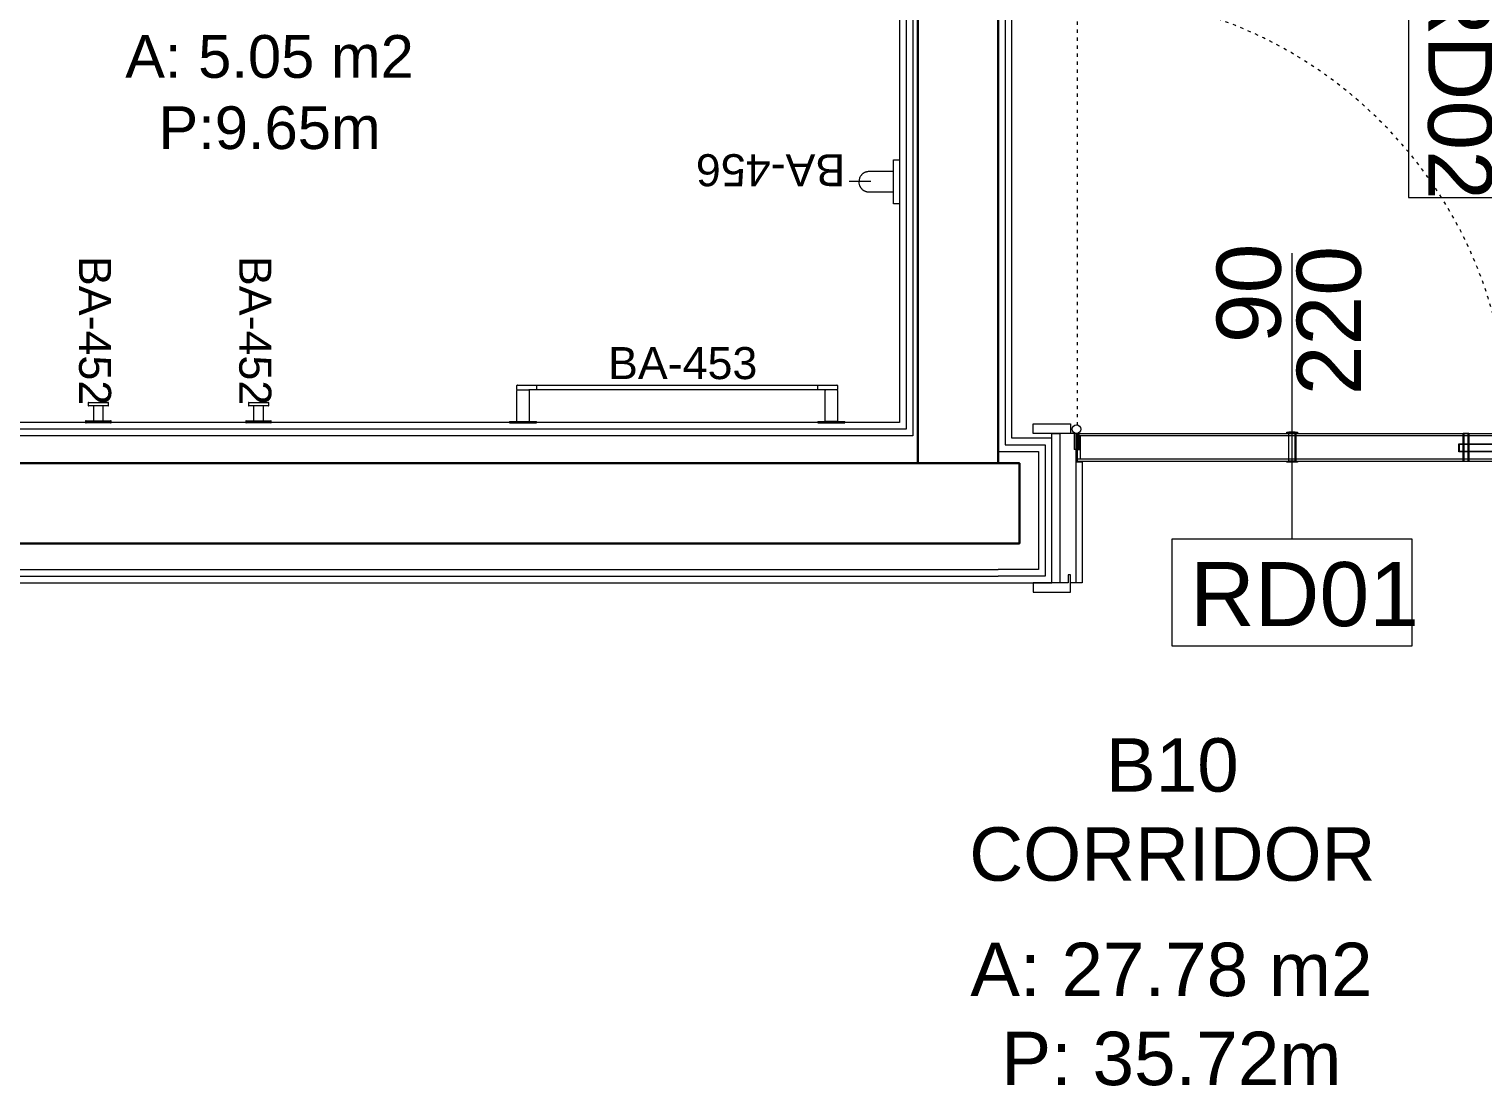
# Model space of a CAD drawing. Header units: centimetres. Extents: x 118932 to 154602, y -32682 to -23521.
# Drawn here: x 127729.8 to 128002, y -26188.6 to -25990.7 of the extents above; entities that cross this region are included whole.
import ezdxf

# ---------------------------------------------------------------- set-up
doc = ezdxf.new("R2010")
doc.units = ezdxf.units.CM
doc.header["$LTSCALE"] = 50
doc.header["$MEASUREMENT"] = 0
doc.linetypes.add('ACAD_ISO03W100', pattern=[30, 12, -18])
for name, color, linetype, lineweight, true_color in [('GEN_00_BL_Yazı', 7, 'Continuous', 0, 0x4f5250), ('GEN_00_BL_Ölçü Dış', 7, 'Continuous', 5, 0x766a5e), ('GEN_02_TF_Islak Hacim', 7, 'Continuous', 5, 0x007cb0), ('GEN_02_TF_Kapı', 7, 'Continuous', 9, 0x4a3526), ('GEN_05_ML_Ahşap', 7, 'Continuous', 9, 0x745e3d), ('GEN_05_ML_Alçıpan_giydirme', 7, 'Continuous', 18, 0x7ebab5), ('GEN_06_GR_Cam', 7, 'Continuous', 9, 0x6093ac), ('GEN_06_GR_İnce', 7, 'Continuous', 13, 0xb0b0a9), ('KALACAK DUVARLAR', 7, 'Continuous', 30, 0x005387)]:
    doc.layers.add(name, color=color, linetype=linetype, lineweight=lineweight, true_color=true_color)
doc.styles.add('ARIAL', font='arial.ttf')
doc.styles.add('arial_1_18', font='arial.ttf', dxfattribs={"height": 0.2})
doc.styles.add('Arial_6', font='arial.ttf', dxfattribs={"height": 59.5325})

# ---------------------------------------------------------------- blocks, each defined once
blk = doc.blocks.new('level -1 d blok duvarlar')
at = {"layer": 'GEN_05_ML_Alçıpan_giydirme'}
for p, q in [((-1755.46, -844.83, 0), (-1492, -844.81, 0)), ((-1755.46, -846.08, 0), (-1492, -846.06, 0)), ((-1755.46, -847.33, 0), (-1492, -847.31, 0))]:
    blk.add_line(p, q, dxfattribs=at)
at = {"layer": 'GEN_05_ML_Alçıpan_giydirme', "elevation": 0}
for points in [[(-1585.99, -16.48), (-1507.94, -16.48), (-1507.94, -819.81), (-1740.44, -819.81)], [(-1587.24, -16.52), (-1587.24, -17.73), (-1509.19, -17.73), (-1509.19, -818.56), (-1740.44, -818.56)], [(-1588.49, -16.52), (-1588.49, -18.98), (-1510.44, -18.98), (-1510.44, -817.31), (-1740.44, -817.31)], [(-1412.99, -16.43), (-1491.99, -16.48), (-1491.94, -822.7), (-1484.44, -822.7), (-1484.44, -844.81), (-1492, -844.81)], [(-1411.74, -16.48), (-1411.74, -17.68), (-1490.74, -17.73), (-1490.69, -821.45), (-1483.19, -821.45), (-1483.19, -846.06), (-1492, -846.06)], [(-1492, -847.31), (-1481.94, -847.31), (-1481.94, -820.2), (-1489.44, -820.2), (-1489.49, -18.98), (-1410.49, -18.93), (-1410.49, -16.48)]]:
    blk.add_lwpolyline(points, dxfattribs=at)
blk = doc.blocks.new('KALACAK DUVARLAR LEVEL -1 D BLOK')
at = {"layer": 'KALACAK DUVARLAR', "elevation": 0}
for points in [[(-863.94, 1352.39), (-848.94, 1352.39), (-848.94, 549.96), (-863.94, 549.96)], [(-1119.4, 534.96), (-844.94, 534.96), (-844.94, 549.96), (-1119.4, 549.96)]]:
    blk.add_lwpolyline(points, close=True, dxfattribs=at)
blk = doc.blocks.new('Grab-Bar_Bobrick_B-6806 - BA-456 24_-V371-TYPE GxL')
at = {"layer": 'GEN_00_BL_Yazı'}
blk.add_line((-53504.4, -6427.9), (-53463.6, -6427.9), dxfattribs=at)
at = {"layer": 'GEN_02_TF_Islak Hacim', "lineweight": 13, "flags": 128}
blk.add_lwpolyline([(-53558, -6468.7), (-53558, -6386.1), (-53546.8, -6386.1), (-53546.8, -6468.7)], close=True, dxfattribs=at)
blk.add_lwpolyline([(-53546.8, -6446.5), (-53532.6, -6446.5), (-53531.3, -6446.5), (-53530, -6446.5), (-53528.8, -6446.5), (-53527.5, -6446.5), (-53526.2, -6446.5), (-53525, -6446.5), (-53523.8, -6446.5), (-53522.6, -6446.5), (-53521.4, -6446.5), (-53520.2, -6446.5), (-53519, -6446.5), (-53517.9, -6446.5), (-53516.8, -6446.5), (-53515.7, -6446.5), (-53514.6, -6446.5), (-53513.6, -6446.5), (-53512.6, -6446.5), (-53511.6, -6446.5), (-53510.7, -6446.5), (-53509.8, -6446.5), (-53508.9, -6446.5), (-53508.1, -6446.5), (-53507.3, -6446.5), (-53506.5, -6446.5), (-53505.8, -6446.5), (-53505.2, -6446.5), (-53504.6, -6446.5), (-53504, -6446.5), (-53503.4, -6446.5), (-53503, -6446.5), (-53502.5, -6446.5), (-53502.1, -6446.5), (-53501.8, -6446.5), (-53501.5, -6446.5), (-53501.3, -6446.5), (-53501.1, -6446.5), (-53500.9, -6446.5), (-53500.8, -6446.5), (-53500.8, -6446.5), (-53500.6, -6446.5), (-53499.8, -6446.5), (-53499.1, -6446.4), (-53498.3, -6446.3), (-53497.6, -6446.2), (-53496.8, -6446.1), (-53496.1, -6445.9), (-53495.3, -6445.7), (-53494.6, -6445.5), (-53493.9, -6445.2), (-53493.2, -6444.9), (-53492.5, -6444.6), (-53491.8, -6444.2), (-53491.2, -6443.9), (-53490.5, -6443.5), (-53489.9, -6443), (-53489.3, -6442.6), (-53488.7, -6442.1), (-53488.1, -6441.6), (-53487.5, -6441.1), (-53487, -6440.6), (-53486.5, -6440), (-53486, -6439.4), (-53485.5, -6438.8), (-53485.1, -6438.2), (-53484.7, -6437.6), (-53484.3, -6436.9), (-53483.9, -6436.2), (-53483.6, -6435.6), (-53483.3, -6434.9), (-53483, -6434.2, 0.168627), (-53482.6, -6422), (-53482.8, -6421.3), (-53483, -6420.5), (-53483.3, -6419.8), (-53483.7, -6419.1), (-53484, -6418.5), (-53484.4, -6417.8), (-53484.8, -6417.2), (-53485.2, -6416.5), (-53485.6, -6415.9), (-53486.1, -6415.3), (-53486.6, -6414.7), (-53487.1, -6414.2), (-53487.7, -6413.6), (-53488.2, -6413.1), (-53488.8, -6412.6), (-53489.4, -6412.2), (-53490, -6411.7), (-53490.7, -6411.3), (-53491.3, -6410.9), (-53492, -6410.5), (-53492.7, -6410.2), (-53493.4, -6409.9), (-53494.1, -6409.6), (-53494.8, -6409.4), (-53495.5, -6409.1), (-53496.3, -6408.9), (-53497, -6408.8), (-53497.8, -6408.6), (-53498.5, -6408.5), (-53499.3, -6408.5), (-53500, -6408.4), (-53500.8, -6408.4), (-53500.8, -6408.4), (-53500.9, -6408.4), (-53501, -6408.4), (-53501.2, -6408.4), (-53501.4, -6408.4), (-53501.7, -6408.4), (-53502, -6408.4), (-53502.4, -6408.4), (-53502.8, -6408.4), (-53503.3, -6408.4), (-53503.8, -6408.4), (-53504.4, -6408.4), (-53505, -6408.4), (-53505.7, -6408.4), (-53506.4, -6408.4), (-53507.1, -6408.4), (-53507.9, -6408.4), (-53508.7, -6408.4), (-53509.5, -6408.4), (-53510.4, -6408.4), (-53511.4, -6408.4), (-53512.3, -6408.4), (-53513.3, -6408.4), (-53514.3, -6408.4), (-53515.4, -6408.4), (-53516.5, -6408.4), (-53517.6, -6408.4), (-53518.7, -6408.4), (-53519.9, -6408.4), (-53521.1, -6408.4), (-53522.2, -6408.4), (-53523.5, -6408.4), (-53524.7, -6408.4), (-53525.9, -6408.4), (-53527.2, -6408.4), (-53528.4, -6408.4), (-53529.7, -6408.4), (-53530.9, -6408.4), (-53532.2, -6408.4), (-53532.6, -6408.4), (-53546.8, -6408.4)], format="xyb", dxfattribs=at)
at = {"layer": 'GEN_00_BL_Yazı', "insert": (-53456.4, -6479.9), "char_height": 60, "width": 265.421, "attachment_point": 7, "style": 'Arial_6'}
blk.add_mtext('BA-456', dxfattribs=at)
blk = doc.blocks.new('Robe_Hook - BA-452 ROBE HOOK-13695885-TYPE GxL')
at = {"layer": 'GEN_02_TF_Islak Hacim', "lineweight": 13}
for p, q in [((-23.8, 0), (-23.8, -3.2)), ((-23.8, 0), (23.8, 0)), ((-23, 0), (-23.8, 0)), ((-23.8, -3.2), (-23, -3.2)), ((23.8, -3.2), (-23.8, -3.2)), ((-9.2, -3.2), (-9.2, -31.9)), ((9.2, -31.9), (9.2, -3.2)), ((23.8, 0), (23, 0)), ((23, -3.2), (23.8, -3.2)), ((23.8, -3.2), (23.8, 0)), ((-19.1, -31.9), (-19.1, -38.1)), ((-19.1, -31.9), (19, -31.9)), ((-18.4, -31.9), (-19.1, -31.9)), ((-19.1, -38.1), (-18.4, -38.1)), ((19, -38.1), (-19.1, -38.1)), ((19, -31.9), (18.4, -31.9)), ((18.4, -38.1), (19, -38.1)), ((19, -38.1), (19, -31.9))]:
    blk.add_line(p, q, dxfattribs=at)
at = {"layer": 'GEN_00_BL_Yazı', "insert": (-23.9, -312.3), "char_height": 60, "width": 132.711, "attachment_point": 1, "rotation": 90, "style": 'Arial_6'}
blk.add_mtext('BA-452', dxfattribs=at)
blk = doc.blocks.new('Accessory-Towel_Bar-KOHLER-Composed-K-73142 _1_ - BA-453 TOWEL BAR 24_-14138606-TYPE GxL')
at = {"layer": 'GEN_02_TF_Islak Hacim', "lineweight": 13}
for p, q in [((-53279.2, -6870.5), (-53279.2, -6863.3)), ((-53279.2, -6929.9), (-53279.2, -6872.2)), ((-53278.4, -6862.5), (-52680, -6862.5)), ((-53278.4, -6871.4), (-53257.1, -6871.4)), ((-52701.3, -6871.4), (-53257.1, -6871.4)), ((-53256.3, -6872.2), (-53256.3, -6929.9)), ((-53242.4, -6862.5), (-53242.4, -6871.4)), ((-52716.1, -6871.4), (-52716.1, -6862.5)), ((-52702.1, -6929.9), (-52702.1, -6872.2)), ((-52680, -6871.4), (-52701.3, -6871.4)), ((-52679.2, -6863.3), (-52679.2, -6870.5)), ((-52679.2, -6872.2), (-52679.2, -6929.9)), ((-53293.2, -6932.7), (-53293.2, -6931.5)), ((-53293.2, -6932.7), (-53242.4, -6932.7)), ((-53292.4, -6930.7), (-53278.4, -6930.7)), ((-53278.4, -6930.7), (-53257.1, -6930.7)), ((-53257.1, -6930.7), (-53243.2, -6930.7)), ((-53242.4, -6931.5), (-53242.4, -6932.7)), ((-52716.1, -6932.7), (-52716.1, -6931.5)), ((-52716.1, -6932.7), (-52665.3, -6932.7)), ((-52715.3, -6930.7), (-52701.3, -6930.7)), ((-52680, -6930.7), (-52701.3, -6930.7)), ((-52680, -6930.7), (-52666.1, -6930.7)), ((-52665.3, -6931.5), (-52665.3, -6932.7))]:
    blk.add_line(p, q, dxfattribs=at)
for centre, radius, start, end in [((-53278.4, -6863.3), 0.82, 90, 180), ((-53278.4, -6870.5), 0.814, 180, 270), ((-53278.4, -6872.2), 0.814, 90, 180), ((-53257.1, -6872.2), 0.814, 0, 90), ((-52701.3, -6872.2), 0.814, 90, 180), ((-52680, -6863.3), 0.82, 0, 90), ((-52680, -6870.5), 0.814, 270, 0), ((-52680, -6872.2), 0.814, 0, 90), ((-53292.4, -6931.5), 0.797, 90, 180), ((-53278.4, -6929.9), 0.804, 180, 270), ((-53257.1, -6929.9), 0.804, 270, 0), ((-53243.2, -6931.5), 0.797, 0, 90), ((-52715.3, -6931.5), 0.797, 90, 180), ((-52701.3, -6929.9), 0.804, 180, 270), ((-52680, -6929.9), 0.804, 270, 0), ((-52666.1, -6931.5), 0.797, 0, 90)]:
    blk.add_arc(centre, radius, start, end, dxfattribs=at)
at = {"layer": 'GEN_00_BL_Yazı', "insert": (-53108.7, -6791.1), "char_height": 60, "width": 265.421, "attachment_point": 1, "style": 'Arial_6'}
blk.add_mtext('BA-453', dxfattribs=at)
blk = doc.blocks.new('LEVEL -1 ISLAK HACİM')
at = {"xscale": 0.1, "yscale": 0.1, "zscale": 0.1, "rotation": 180}
for name, p in [('Grab-Bar_Bobrick_B-6806 - BA-456 24_-V371-TYPE GxL', (2459.35, 1798.73, 0)), ('Robe_Hook - BA-452 ROBE HOOK-13695885-TYPE GxL', (7665.14, 2396.36, 0)), ('Robe_Hook - BA-452 ROBE HOOK-13695885-TYPE GxL', (7695.14, 2396.36, 0))]:
    blk.add_blockref(name, p, dxfattribs=at)
at = {"xscale": 0.1, "yscale": 0.1, "zscale": 0.1}
blk.add_blockref('Accessory-Towel_Bar-KOHLER-Composed-K-73142 _1_ - BA-453 TOWEL BAR 24_-14138606-TYPE GxL', (13071.44, 3089.63, 0), dxfattribs=at)
blk = doc.blocks.new('RD01')
at = {"layer": 'GEN_02_TF_Kapı'}
for p, q in [((4.5, 0), (0, 0)), ((4.2, 0.14), (4.2, -3)), ((4.5, 0.01), (4.5, -3)), ((4.5, 0), (4.5, -28)), ((4.8, 0.01), (4.8, -3)), ((4.8, 0), (85.2, 0)), ((4.8, -5.2), (4.8, 0)), ((5.1, 0.14), (5.1, -3)), ((44.31, 0), (44.31, -5.2, 0)), ((44.49, 0), (45.69, 0)), ((45.7, 0), (45.7, -5.2, 0)), ((77.07, 0), (77.07, -5.2, 0)), ((78.07, 0), (78.07, -5.2, 0)), ((85.2, -5.2), (85.2, 0)), ((85.5, 0), (85.5, -28)), ((85.5, 0), (90, 0)), ((4.82, -2.6), (4.5, -2.26)), ((4.82, -2.6), (4.5, -2.26)), ((4.82, -2.6), (4.5, -3.01)), ((4.8, -0.4), (85.2, -0.4)), ((4.8, -2.54), (4.8, -2.12)), ((4.8, -2.55), (4.82, -2.55)), ((4.8, -2.65), (4.8, -2.55)), ((4.8, -2.65), (4.82, -2.65)), ((4.8, -3.08), (4.8, -2.66)), ((4.82, -2.1), (5.18, -2.1)), ((4.82, -2.45), (4.82, -2.55)), ((4.82, -2.45), (4.93, -2.45)), ((4.82, -2.65), (4.82, -2.55)), ((4.82, -2.65), (4.82, -2.75)), ((4.93, -2.12), (4.93, -3.08)), ((4.93, -2.45), (4.93, -2.75)), ((5.2, -2.12), (5.2, -3.08)), ((5.4, -4.8), (5.4, -0.4)), ((84.6, -4.8), (84.6, -0.4)), ((84.8, -2.12), (84.8, -3.08)), ((85.18, -2.1), (84.82, -2.1)), ((84.82, -2.12), (84.82, -3.08)), ((85.18, -2.12), (84.82, -2.12)), ((85.07, -2.12), (85.07, -3.08)), ((85.18, -2.45), (85.07, -2.45)), ((85.07, -2.45), (85.07, -2.75)), ((85.18, -2.54), (85.18, -2.12)), ((85.18, -2.6), (85.5, -2.26)), ((85.18, -2.6), (85.5, -2.26)), ((85.18, -2.45), (85.18, -2.55)), ((85.18, -2.54), (85.2, -2.54)), ((85.2, -2.55), (85.18, -2.55)), ((85.18, -2.65), (85.18, -2.55)), ((85.18, -2.6), (85.5, -3.01)), ((85.18, -2.65), (85.18, -2.75)), ((85.2, -2.65), (85.18, -2.65)), ((85.18, -3.08), (85.18, -2.66)), ((85.18, -2.66), (85.2, -2.66)), ((85.2, -2.06), (85.2, -3.11)), ((86.2, -2.73), (85.2, -2.06)), ((85.2, -2.54), (85.2, -2.12)), ((85.2, -2.65), (85.2, -2.55)), ((85.2, -3.08), (85.2, -2.66)), ((85.7, -1.47), (85.8, -1.47)), ((85.8, -1.47), (85.8, -2.46)), ((4.5, -3), (4.2, -3)), ((5.7, -5.4), (4.5, -5.4)), ((5.1, -3), (4.8, -3)), ((4.8, -4.8), (85.2, -4.8)), ((4.8, -5.2), (85.2, -5.2)), ((4.82, -2.75), (4.93, -2.75)), ((5.18, -3.1), (4.82, -3.1)), ((5.7, -5.4), (5.7, -28)), ((44.41, -5.2), (45.6, -5.2)), ((84.3, -5.4), (84.3, -28)), ((84.3, -5.4), (85.5, -5.4)), ((84.82, -3.08), (85.18, -3.08)), ((84.82, -3.1), (85.18, -3.1)), ((85.18, -2.75), (85.07, -2.75)), ((86.2, -2.99), (85.2, -3.11)), ((85.2, -3.11), (85.2, -2.99)), ((85.8, -3.69), (85.7, -3.69)), ((85.8, -3.04), (85.8, -3.69)), ((86.2, -2.99), (86.2, -2.73)), ((3.5, -26.5), (3.1, -26.5)), ((3.1, -26.5), (3.1, -28)), ((3.5, -28), (3.5, -26.5)), ((86.5, -28), (86.5, -26.5)), ((86.5, -26.5), (86.9, -26.5)), ((86.9, -26.5), (86.9, -28)), ((3.1, -28), (0, -28)), ((5.7, -28), (3.5, -28)), ((84.3, -28), (86.5, -28))]:
    blk.add_line(p, q, dxfattribs=at)
at = {"layer": 'GEN_02_TF_Kapı', "linetype": 'ACAD_ISO03W100', "ltscale": 0.001}
blk.add_lwpolyline([(4.8, 1.5), (4.8, 82.2, -0.408828), (85.5, 1.5)], format="xyb", dxfattribs=at)
at = {"layer": 'GEN_02_TF_Kapı'}
for points in [[(3.5, 0), (-3.5, 0), (-3.5, 1.75), (3.5, 1.75)], [(0, 0), (1.5, 0), (1.5, -28), (0, -28)], [(46, 0), (44, 0), (44, 0.2), (44.4, 0.3), (45.6, 0.3), (46, 0.2)], [(44.41, 0), (44.31, 0), (44.31, -5.2), (44.41, -5.2)], [(45.6, -5.2), (44.4, -5.2), (44.4, 0), (45.6, 0)], [(45.6, 0), (45.7, 0), (45.7, -5.2), (45.6, -5.2)], [(77.17, 0), (77.07, 0), (77.07, -5.2), (77.17, -5.2)], [(77.07, 0), (77.17, 0), (77.17, -5.2), (77.07, -5.2)], [(77.17, -5.2), (77.97, -5.2), (77.97, 0), (77.17, 0)], [(77.97, 0), (78.07, 0), (78.07, -5.2), (77.97, -5.2)], [(78.07, 0), (77.97, 0), (77.97, -5.2), (78.07, -5.2)], [(86.5, 0), (93.5, 0), (93.5, 1.75), (86.5, 1.75)], [(88.5, 0), (90, 0), (90, -28), (88.5, -28)], [(76.25, -1.95), (85.1, -1.95), (85.1, -3.47), (76.25, -3.47)], [(76.35, -2.05), (85, -2.05), (85, -3.37), (76.35, -3.37)], [(85.2, -3.47), (85, -3.47), (85, -1.55), (85.2, -1.55)], [(85.7, -3.69), (85.5, -3.69), (85.5, -1.47), (85.7, -1.47)], [(46.01, -5.4), (44.01, -5.4), (44.01, -5.2), (46.01, -5.2)]]:
    blk.add_lwpolyline(points, close=True, dxfattribs=at)
for points in [[(4.8, -2.54), (4.82, -2.54), (4.82, -2.12), (5.18, -2.12), (5.18, -3.08), (4.82, -3.08), (4.82, -2.66), (4.8, -2.66)], [(3.1, -28), (-3.5, -28), (-3.5, -29.75), (3.5, -29.75), (3.5, -28)], [(86.9, -28), (93.5, -28), (93.5, -29.75), (86.5, -29.75), (86.5, -28)]]:
    blk.add_lwpolyline(points, dxfattribs=at)
blk.add_circle((4.65, 0.8), 0.8, dxfattribs=at)
for centre, start, end in [((4.82, -2.12), 91.5433, 178.4567), ((5.18, -2.12), 1.5433, 88.4567), ((84.82, -2.12), 91.5433, 178.4567), ((85.18, -2.12), 1.5433, 88.4567), ((4.82, -3.08), 181.5433, 268.4567), ((5.18, -3.08), 271.5433, 358.4567), ((84.82, -3.08), 181.5433, 268.4567), ((85.18, -3.08), 271.5433, 358.4567)]:
    blk.add_arc(centre, 0.0206, start, end, dxfattribs=at)
at = {"layer": 'GEN_05_ML_Ahşap'}
blk.add_lwpolyline([(45, -19.81), (45, 33.75)], dxfattribs=at)
blk.add_lwpolyline([(22.5, -39.81), (67.5, -39.81), (67.5, -19.81), (22.5, -19.81)], close=True, dxfattribs=at)
at = {"layer": 'GEN_00_BL_Yazı', "char_height": 12, "attachment_point": 7, "rotation": 90, "style": 'arial_1_18'}
for s, insert in [('\\A1;90', (43.05, 16.88)), ('\\A1;220', (58.05, 7.12))]:
    blk.add_mtext_dynamic_manual_height_columns(s, width=3542.6897, gutter_width=1875, heights=[387.79], dxfattribs=dict(at, insert=insert))
at = {"layer": 'GEN_00_BL_Yazı', "insert": (25.92, -36.27), "char_height": 12, "attachment_point": 7, "style": 'arial_1_18'}
blk.add_mtext_dynamic_manual_height_columns('\\A1;RD01', width=3542.6897, gutter_width=1875, heights=[387.79], dxfattribs=at)
blk = doc.blocks.new('RD02')
at = {"layer": 'GEN_05_ML_Ahşap'}
blk.add_lwpolyline([(-40, -10.45), (-40, 41.25)], dxfattribs=at)
blk.add_lwpolyline([(-60, -30.72), (-15, -30.72), (-15, -10.72), (-60, -10.72)], close=True, dxfattribs=at)
at = {"layer": 'GEN_06_GR_Cam'}
for p, q in [((-79, -3), (-79, 0)), ((-1, 0), (-1, -3))]:
    blk.add_line(p, q, dxfattribs=at)
for points in [[(-80, 0), (-79, 0), (-79, -3), (-80, -3)], [(-1, -3), (-1, 0), (-79, 0), (-79, -3)], [(-1, 0), (0, 0), (0, -3), (-1, -3)]]:
    blk.add_lwpolyline(points, close=True, dxfattribs=at)
at = {"layer": 'GEN_00_BL_Yazı', "char_height": 12, "attachment_point": 7, "rotation": 90, "style": 'arial_1_18'}
for s, insert in [('\\A1;80', (-41.95, 24.37)), ('\\A1;220', (-26.95, 14.61))]:
    blk.add_mtext_dynamic_manual_height_columns(s, width=3542.6897, gutter_width=1875, heights=[387.79], dxfattribs=dict(at, insert=insert))
at = {"layer": 'GEN_00_BL_Yazı', "insert": (-57.42, -27.18), "char_height": 12, "attachment_point": 7, "style": 'arial_1_18'}
blk.add_mtext_dynamic_manual_height_columns('\\A1;RD02', width=3542.6897, gutter_width=1875, heights=[387.79], dxfattribs=at)
blk = doc.blocks.new('LEVEL -1 KAPILAR')
at = {"color": 1, "rotation": 270}
blk.add_blockref('RD02', (201.19, 2451.45, 0), dxfattribs=at)
blk.add_blockref('RD01', (103.69, 2422.32, 0))
blk = doc.blocks.new('tefrıslı mahal level -1 b blok')
at = {"layer": 'GEN_00_BL_Yazı', "attachment_point": 2, "style": 'ARIAL'}
for s, insert, char_height in [('\\pxqc;\\PA: 5.05 m2\\PP:9.65m', (-407.05, 3833.92), 8), ('B10\\PCORRIDOR', (-238.01, 3688.93), 10), ('\\pxqc;\\PA: 27.78 m2\\PP: 35.72m', (-238.19, 3667.32, 0), 10)]:
    blk.add_mtext(s, dxfattribs=dict(at, insert=insert, char_height=char_height))

msp = doc.modelspace()

# ---------------------------------------------------------------- block references
msp.add_blockref('KALACAK DUVARLAR LEVEL -1 D BLOK', (128760.11, -26621.94))
at = {"color": 254, "true_color": 0xddb3d4}
msp.add_blockref('level -1 d blok duvarlar', (129403.17, -25247.06, 0), dxfattribs=at)

# ---------------------------------------------------------------- next in the draw order: block references
at = {"color": 1}
msp.add_blockref('LEVEL -1 ISLAK HACİM', (120077.58, -28460.75, 0), dxfattribs=at)

# ---------------------------------------------------------------- next in the draw order: block references
at = {"layer": 'GEN_00_BL_Ölçü Dış'}
msp.add_blockref('tefrıslı mahal level -1 b blok', (128181.82, -29812.4), dxfattribs=at)
at = {"layer": 'GEN_06_GR_İnce'}
msp.add_blockref('LEVEL -1 KAPILAR', (127817.53, -28488.7), dxfattribs=at)

doc.saveas('drawing.dxf')
